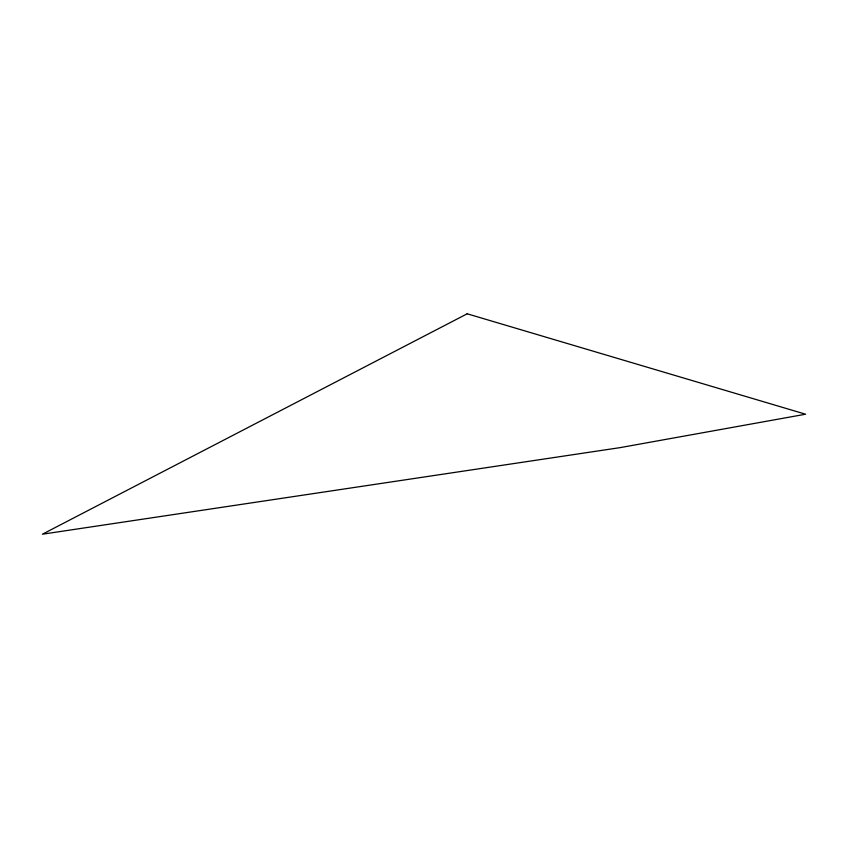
<?xml version="1.0" encoding="UTF-8"?>
<svg xmlns="http://www.w3.org/2000/svg" width="848" height="848" viewBox="0 0 848 848"><rect width="100%" height="100%" fill="white"/><g stroke="black" fill="none" stroke-linecap="round" stroke-linejoin="round"><path stroke-width="1.27" d="M467.195 313.792L42.4 534.208L619.867 447.67L805.6 414.216L467.195 313.792"/></g></svg>
